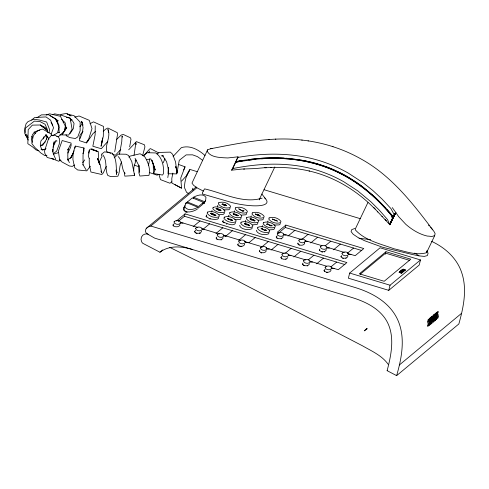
<?xml version="1.0" encoding="UTF-8"?>
<svg xmlns="http://www.w3.org/2000/svg" width="489" height="489" viewBox="0 0 489 489"><rect width="100%" height="100%" fill="white"/><g stroke="black" fill="none" stroke-linecap="round" stroke-linejoin="round"><path stroke-width="0.73" d="M95.233 125.734L95.123 134.787L92.843 146.254L101.321 148.723L107.843 141.352M139.004 165.27L138.907 172.874L139.897 176.034L148.98 175.343C150.667 168.901 148.039 161.871 144.555 156.456L140.074 153.76L129.976 156.144L128.876 157.158M202.415 160.129L197.428 156.608L192.58 154.836L186.144 154.891L179.267 160.319L176.792 173.901L168.185 173.748L168.363 167.305M168.185 173.748L168.363 167.507M168.332 171.358L168.412 169.463L166.59 161.682L162.397 155.349L163.283 155.869M133.705 170.893L133.864 167.238L135.979 160.178M74.78 117.146L79.047 115.972L89.291 120.337L91.999 128.601L88.619 139.279L86.357 142.916L88.081 140.838L88.154 139.964L86.357 142.916L79.505 140.667L80.013 135.172L83.032 131.199M101.357 155.863L101.498 154.243L104.554 151.853L112.36 153.191C117.048 159.555 116.003 167.116 116.645 174.426L116.113 170.93M114.744 151.853L117.47 134.634L117.268 132.666L107.873 128.014L105.324 129.328L103.246 131.419M43.619 138.937L43.9 136.743M119.475 154.2L121.767 141.676L122.042 135.942L122.488 137.152M101.62 144.444L102.641 137.941M167.794 177.574L168.503 173.265M48.986 132.929L49.56 129.53L46.651 122.024L39.566 120.049L33.71 119.224L27.989 121.62L26.094 123.748L24.45 129.622L25.165 132.568M129.671 146.859L130.985 139.267L130.49 137.812L123.356 134.487L121.15 135.043L116.351 139.768M102.17 140.251L101.058 146.26L103.301 136.309L103.497 126.4L93.485 121.865L90 123.711M149.389 150.991L148.937 152.764M148.43 165.667L149.713 159.035M172.868 173.106L171.798 178.558L171.914 183.063L181.535 188.137L180.753 178.02L185.044 166.822L178.393 164.383M235.447 162.201L242.367 161.009L242.263 160.52L235.716 161.639L236.108 161.572L238.009 156.828L227.752 157.959C221.132 157.58 210.453 157.819 207.183 151.125A37.977 1.192 -65 0 0 207.593 149.823L210.618 148.754C240.667 142.971 271.426 136.266 302.196 140.105M431.677 241.401C444.966 247.507 456.799 258.137 461.573 272.269C467.435 289.152 463.493 307.312 458.853 323.962L396.628 375.631L387.123 370.674C391.573 353.743 395.729 333.345 384.715 317.899C376.86 307.092 364.152 301.248 351.719 297.434L156.394 238.663L154.658 238.119L147.397 233.98A5.703 5.44 50.3 0 0 141.755 242.031L142.702 243.253L159.946 252.238C169.145 245.075 181.871 246.273 192.36 249.482M396.628 375.631C402.221 356.377 406.255 334.085 395.613 315.747C386.885 300.698 370.57 292.141 354.421 287.3L150.808 226.04C146.462 226.596 142.446 231.853 148.161 234.262M177.262 171.003L176.718 173.357L177.042 171.877L176.248 168.778M389.898 224.775L395.1 213.827L389.629 224.463L389.898 224.775L395.412 213.222L392.533 218.369L392.276 215.79C379.482 200.154 364.226 186.376 346.628 176.364A135.96 129.567 50.3 0 0 325.888 166.731C301.328 157.654 274.5 156.101 248.699 159.628M53.576 144.414L54.23 141.651L52.604 151.963L52.788 149.231L53.264 153.674L55.74 159.292M178.143 221.499L184.445 216.266L185.044 213.882L346.89 262.575L338.296 269.714L331.408 267.642M278.375 233.204L285.252 227.495L285.857 225.105L363.779 248.553L355.185 255.686L347.624 253.418M349.666 273.058L348.376 278.192L388.767 290.344L419.195 265.075L420.491 259.946L380.1 247.789L349.666 273.058L390.063 285.215L420.491 259.946M385.344 254.231L385.974 251.725L410.784 259.188L384.177 281.285L359.366 273.822L385.974 251.725M388.767 290.344L390.063 285.215M142.611 155.728L144.921 146.889L144.463 144.799L136.358 141.608L128.705 149.781M375.118 209.029L373.896 207.77L389.629 224.463L394.281 214.72L395.986 212.752L392.282 207.623M367.911 202.532L355.76 228.015L355.277 229.836C365.112 240.667 380.735 243.895 394.018 248.791C404.513 251.034 415.827 255.845 426.549 252.715L427.031 250.894M74.951 148.112L75.502 146.095L83.949 147.984L83.937 150.948L82.904 153.693M83.417 149.744L83.705 148.711L83.032 155.325L83.038 165.031M88.375 153.112L89.811 149.334L91.767 148.827L97.005 151.303M197.201 209.298C193.43 211.297 187.299 213.827 183.962 209.952C184.28 204.824 183.668 207.556 183.858 210.227L185.527 211.933M134.041 155.239L135.875 142.739L136.174 144.652M83.442 149.689L83.949 147.984L83.35 149.157M205.368 200.734L203.95 203.65L202.532 203.173M287.819 257.544C286.743 259.91 281.89 259.903 280.9 257.471L281.951 256.273M173.393 226.01L172.99 225.044L174.053 223.809M195.484 232.935L194.573 231.535L195.637 230.301M217.067 239.427L216.15 238.027L216.658 237.134M237.819 245.013L238.235 243.626M259.396 251.505L259.812 250.123M277.11 238.387L276.199 236.988L277.263 235.753M299.372 245.233L298.174 244.451L297.917 243.015M304.066 265.747L302.557 264.494L302.972 263.106M319.439 250.472L319.855 249.084M324.445 271.462L324.048 270.496L325.112 269.256M341.016 256.963L341.432 255.582M426.549 252.715L434.635 235.759L435.112 233.644A54.823 19.554 -70.8 0 0 433.67 231.022L432.734 229.812C412.606 203.057 391.127 175.563 361.243 159.09C343.015 148.723 322.612 142.317 301.78 140.05M172.99 225.044C173.943 227.342 178.846 227.501 179.928 225.081L179.824 224.628M185.826 203.797L186.278 202.538L197.929 207.269C194.219 209.286 187.843 211.37 184.989 207.079L184.818 205.68L186.278 202.538M186.981 203.167L187.403 201.994L192.379 197.862L203.467 202.367L202.776 204.298L197.819 208.375M186.175 211.639L185.973 212.208L187.165 212.501M193.131 198.387L193.552 197.214C197.085 195.276 203.259 193.137 205.973 197.311L205.661 200.166L203.95 203.65M194.573 231.535C195.521 233.834 200.423 233.999 201.505 231.572L201.401 231.126M199.726 233.045L199.543 233.559L200.258 233.314M206.535 217.098L206.107 216.279L208.675 218.222L211.749 219.145L214.989 219.469L217.519 219.109L218.669 218.149L218.614 217.526M211.737 211.603L212.049 210.441M209.946 219.292L210.136 218.748M217.367 206.926L217.923 205.637L217.568 205.93M216.15 238.027C217.104 240.325 222 240.49 223.082 238.064L222.978 237.617M224.151 222.929C217.807 218.149 231.358 227.837 235.081 223.742L235.398 222.581M228.497 216.725L228.993 215.404L228.76 215.6M221.126 240.05L221.309 239.543M226.725 224.341L226.92 223.797M234.152 211.981L234.463 210.814M237.727 244.524C238.681 246.817 243.583 246.982 244.665 244.555L244.561 244.109M250.936 217.03L251.212 215.924M262.086 226.755L262.404 225.594M267.715 222.079L268.033 220.918M259.311 251.016C260.258 253.314 265.16 253.473 266.242 251.046L266.138 250.6M276.199 236.988C277.147 239.286 282.049 239.451 283.131 237.024L283.027 236.578M281.169 239.011L281.352 238.504M280.888 257.507L281.805 258.901M285.863 259.531L286.047 259.017M297.777 243.485C298.724 245.784 303.626 245.943 304.708 243.522L304.274 242.654M302.465 263.999C303.418 266.297 308.321 266.462 309.403 264.036L309.299 263.589M307.44 266.022L307.624 265.509M319.354 249.977C320.307 252.275 325.203 252.44 326.285 250.013L326.181 249.567M324.323 252L324.507 251.493M324.048 270.496C324.996 272.789 329.898 272.954 330.98 270.527L330.876 270.081M340.931 256.474C341.884 258.773 346.78 258.932 347.862 256.511L347.758 256.059M345.9 258.492L346.084 257.984M51.217 134.047L53.527 127.776L50.587 120.166L45.96 116.908L34.615 117.549L31.687 119.976M395.198 213.65L389.629 224.463L387.581 219.622L379.452 210.313L371.004 201.884L357.752 190.863L343.785 181.761A129.609 123.515 50.3 0 0 324.018 172.574C294.898 161.688 262.856 162.513 232.77 168.571L231.639 170.184L242.073 169.053L255.582 168.564L266.114 167.55L265.215 167.69M121.608 161.92C118.79 166.346 120.325 171.712 117.88 176.229L110.557 176.547L107.757 175.404C104.622 169.102 107.604 160.569 102.763 154.805M79.982 138.607L82.427 132.519L83.075 127.586L81.883 121.816L82.8 124.554M163.204 162.843L164.952 158.736M106.315 166.401L103.271 172.923L101.853 174.524L90.923 172.024L89.261 164.09L89.236 158.436M183.662 169.976L185.044 166.822M67.769 159.677L71.143 157.519L74.102 150.801M392.471 218.638L395.179 213.687M207.599 149.811L191.975 183.112L193.693 185.423L197.574 188.137L203.357 191.071M231.639 170.184L238.009 156.828M235.826 161.547L235.564 162.11L242.263 160.52M232.77 168.571L235.839 162.134L255.362 159.255M259.317 199.451L274.83 166.932M248.791 160.123C274.531 156.437 301.334 158.063 325.857 167.097A135.453 129.084 50.3 0 1 346.518 176.694C364.06 186.676 379.268 200.417 392.019 215.997L392.288 217.856L392.569 217.416M389.629 224.463L392.453 218.705M52.916 147.177L56.088 140.649M70.471 144.548L67.843 149.94L68.222 148.956L67.782 155.453L67.989 160.245L67.69 159.017L69.389 162.654M98.845 162.733L102.073 156.321M67.806 153.02C69.181 149.915 71.804 146.633 71.064 143.039L62.189 140.539L58.38 151.125L59.664 159.952L61.981 161.981L69.475 166.016L72.366 166.394L74.67 164.958M71.143 157.519L73.539 152.91M143.167 155.808L147.281 152.702L155.777 152.947C162.201 157.36 164.017 166.168 163.515 173.564L162.513 175.056L153.515 173.503L154.53 171.56L154.09 166.822L151.877 160.209L155.264 170.068L152.77 162.641L150.71 158.846L146.517 159.75M392.533 218.369L395.118 213.815M63.167 122.507L63.839 121.296M70.159 158.412L73.466 152.8M46.7 138.894L42.677 145.392L40.666 145.539M184.127 207.281L185.148 205.686M64.823 130.539L66.761 127.55L62.372 134.224L64.432 131.138L65.868 126.834L65.251 122.935L61.547 119.23M70.055 133.607L73.319 128.68L74.041 123.43L72.8 121.303L69.933 118.087L66.431 117.342M206.309 215.282L206.664 214.989L206.083 216.346M239.952 225.27L239.61 225.771C241.236 229.537 248.143 230.386 251.866 228.791L252.183 227.629M256.774 230.264L256.395 230.826C258.015 234.579 264.928 235.441 268.65 233.84L268.962 232.678M223.204 220.166L222.868 221.401M88.081 140.838L92.983 133.613L95.71 131.278M82.72 162.764L84.75 159.879M79.848 126.743L82.5 123.161M90.324 166.217L86.81 170.85L77.647 169.976L74.628 167.586L72.922 159.463L73.057 153.607L74.97 146.682L75.502 146.095M389.941 224.207L389.562 224.292L390.094 224.011M187.605 174.457L181.59 181.107M135.086 160.93L135.985 159.915M120.783 149.463L115.343 155.325L112.018 153.864M173.075 156.449L181.346 147.66C190.178 144.872 198.613 149.823 205.001 155.49M381.952 216.309L382.251 216.645M70.422 120.869L71.987 119.359M143.619 155.887L149.506 149.157L150.459 148.619L158.448 152.764M203.467 202.367L198.491 206.499L187.403 201.994M114.181 157.8L118.344 154.096L125.954 154.224L128.564 155.453L131.779 161.621L134.622 175.52L124.836 176.138L124.475 173.369M40.569 145.954L45.373 141.859M392.643 218.283L392.392 215.692L387.282 209.714M146.18 228.455L196.077 187.018M150.808 226.04L196.816 187.831M176.456 221.016L185.044 213.882M159.946 252.238L162.751 249.916M193.155 226.664L200.025 220.955M203.32 229.078L209.622 223.846M215.93 233.522L222.807 227.813M225.521 236.407L232.397 230.698M238.711 240.374L245.582 234.665M248.877 242.782L255.172 237.55M285.857 225.105L277.263 232.244L279.635 232.953M261.487 247.226L268.363 241.517M271.077 250.111L277.954 244.402M285.411 253.131L291.138 248.369M293.858 256.963L300.729 251.26M310.747 242.941L317.618 237.232M308.192 259.983L313.92 255.227M325.075 245.961L330.808 241.199M316.634 263.822L323.51 258.113M333.522 249.8L340.399 244.084M392.3 218.858L391.897 216.095L392.392 215.692L392.41 217.739M392.392 215.692L394.281 214.72L390.839 208.461L382.056 199.06L372.893 190.545L363.345 182.91L348.327 173.124A139.768 133.197 50.3 0 0 327.007 163.216C298.693 152.672 267.605 152.22 238.106 157.379M330.967 266.835L336.695 262.08M347.282 253.29L353.584 248.051M360.167 274.292L385.613 253.155L409.696 260.399M387.123 370.674L387.532 370.338M399.305 365.026L461.524 313.357M287.972 236.089L294.861 230.386M301.731 239.579L308.046 234.353M60.257 115.257L61.376 114.347L66.718 113.369L71.107 115.917L67.745 114.383M171.725 181.804L169.952 183.241L160.484 179.634L158.907 174.304M386.328 220.643L385.081 219.5M53.289 153.754L56.645 151.125L59.273 144.047L59.609 139.151L58.423 137.036L54.505 135.043L51.235 135.484L48.411 139.041L44.548 151.003L44.86 153.424L47.244 157.513L53.442 159.096L51.314 158.283M158.393 174.359L157.165 175.184L149.292 172.495M60.587 160.007L58.686 161.26L51.278 158.283M157.024 153.986L159.408 152.421L170.349 152.128L172.586 154.237L175.575 161.92L176.786 171.725L176.346 169.494M52.861 135.82L57.531 132.831L58.992 127.305L55.838 118.943L48.643 114.774L41.418 114.872L36.944 117.708M43.497 149.897L46.027 148.485M245.698 220.496L245.24 221.095L245.79 222.373M46.21 115.025L49.578 113.827L60.465 116.309L65.33 126.138L64.242 131.266L58.784 136.4L56.767 136.309M52.763 114.713L54.646 113.864L60.789 115.031L70.165 118.204L72.109 129.255L68.704 135.056L59.878 134.848M262.153 198.143C243.271 204.115 222.648 192.874 204.543 188.858L202.458 192.642L202.324 193.937L233.027 202.868A35.636 8.863 14.2 0 0 264.323 197.629M58.148 132.702L59.469 132.189M354.886 228.461L351.689 229.641L351.09 231.615L353.15 234.231L357.716 237.324L364.476 240.68L382.636 247.251L411.64 254.341L418.951 255.875L424.293 256.395L427.386 255.576L428.089 253.241L426.897 250.93M53.319 154.267L58.405 152.641M39.939 130.092L34.872 131.669L32.402 134.75L31.492 138.723L32.512 142.36M235.441 162.207L235.839 162.134M243.589 169.072L244.616 169.011M236.108 161.572C251.902 158.723 267.984 157.03 284.042 158.081M210.618 148.754L212.043 148.558M46.975 155.27L44.75 155.545L40.844 152.99L35.012 147.611L31.901 143.638C31.504 136.914 35.459 129.927 42.629 129.084L50.801 133.79L52.042 135.587M434.605 235.765L434.635 235.759A43.692 12.506 -59.6 0 0 432.404 236.334L431.463 236.505A55.825 31.828 -52.9 0 0 427.337 236.083C419.262 234.213 412.038 229.732 405.803 224.323L398.572 216.566L395.986 212.752M261.609 158.809C283.247 157.287 305.313 159.671 325.735 167.195A135.453 129.084 50.3 0 1 346.395 176.798C363.944 186.78 379.146 200.514 391.897 216.095M264.83 167.819L271.273 167.476L270.747 167.507C283.712 167.061 296.75 168.112 309.39 171.04L309.036 170.961C333.639 176.566 356.071 189.964 373.767 207.819M268.699 139.493L269.182 139.469M275.38 139.139L275.851 139.12M241.878 246.664L240.13 246.523M241.45 215.093L245.564 214.805L246.34 214.39L246.658 213.228M219.035 214.72L223.149 214.433L224.298 213.479L224.243 212.856M258.229 220.148L262.349 219.854L263.125 219.439L263.443 218.277M252.599 224.818L256.719 224.53L257.495 224.115L257.813 222.953M269.384 229.873L273.504 229.579L274.653 228.626L274.598 228.002M55.63 140.918L57.03 141.003M358.981 238.29L370.662 239.616M41.021 149.231L45.135 149.567M286.303 158.204L303.852 160.502M308.07 140.875L308.467 140.924M161.181 155.795L163.088 156.046M223.559 209.879L228.779 209.757L229.928 208.803L229.873 208.18M273.913 225.032L279.133 224.909L280.283 223.95L280.228 223.326M234.714 219.604L239.934 219.482L240.71 219.066L241.028 217.905M321.756 251.982L322.624 252.11M326.45 272.495L327.318 272.63M38.906 150.502L36.21 150.05L32.506 146.847L27.836 143.699L28.191 129.652L32.347 125.123L40.287 124.995L45.349 127.531L47.268 130.343L47.72 132.525M304.555 160.649L314.409 162.947M67.072 114.071L73.967 115.624L80.129 122.097L80.153 130.655L77.751 136.951L75.349 138.509L69.823 137.617L66.431 135.844L66.046 134.597M59.664 159.952L61.052 160.337M315.105 163.13L326.004 166.633A135.96 129.567 50.3 0 1 335.9 170.71M264.115 189.738L360.448 218.724M285.252 227.495L361.805 250.527M283.559 234.139L301.102 239.414M305.136 240.631L321.97 245.698M326.713 247.128L344.256 252.403M184.445 216.266L344.916 264.555M180.355 222.189L197.892 227.471M201.933 228.681L219.475 233.962M223.51 235.178L240.343 240.24M244.427 241.468L262.63 246.945M266.004 247.96L284.213 253.436M288.253 254.653L305.79 259.934M309.83 261.144L326.664 266.212M197.25 171.688L190.514 169.604L189.805 169.769C186.236 174.964 184.597 181.333 184.457 187.58L186.59 192.403L188.54 193.455M342.526 258.223L343.333 258.473M260.906 252.764L261.713 253.015M196.168 233.284L196.975 233.534M134.041 165.062L138.821 166.688M332.728 146.584L333.046 146.694M96.956 151.358L91.302 149.322L98.265 151.504L98.57 161.608L99.744 164.579L97.397 158.387L100.092 164.383L101.822 173.039L100.856 170.991M193.552 197.214L204.647 201.719M110.691 153.277L106.706 151.523C104.97 143.913 111.125 136.908 107.91 129.377L108.827 132.311L108.222 131.627M169.659 247.336L235.16 279.708L362.453 345.796C371.506 351.023 381.933 355.485 388.144 364.268M239.329 246.273L238.131 245.49M174.989 184.683L181.535 188.137M414.696 253.088L418.981 255.802M50.098 115.661L58.344 120.795M356.585 182.397L346.744 176.266A135.96 129.567 50.3 0 0 336.554 171.009M357.178 182.819L361.371 185.789M56.632 121.144L57.812 121.999M43.197 127.219L40.287 124.995L47.268 130.343L44.358 128.112M361.958 186.242L375.197 197.293L385.864 208.143M34.022 132.14L35.703 133.466M57.574 121.272L55.905 119.897L57.237 121.455L58.98 125.343L59.096 132.898M117.58 172.464L116.333 171.254L116.076 170.007M377.319 211.486L377.838 212.024M430.699 227.483L432.734 229.812M31.699 136.474L33.111 138.026M428.462 225.068L429.318 226.016M261.859 194.029L265.606 198.895M118.173 156.547C123.002 161.077 121.144 168.418 124.927 173.528L124.652 172.311M27.139 137.268L25.88 135.514L25.526 134.041M42.427 150.337L41.357 148.821L40.312 145.05L40.905 140.948L45.911 135.135L46.333 135.111L48.961 139.279M51.052 122.55L52.201 124.2L52.384 125.465M46.045 134.634L48.607 138.711M82.873 164.408L86.125 169.897M28.246 140.068L24.725 133.418L25.728 127.843L34.377 121.125L39.902 121.516L45.049 124.249L47.317 129.365M135.062 158.32L138.919 165.728L139.518 172.397M26.516 134.157L28.044 137.574M89.218 158.393L88.258 156.095L89.181 152.287L89.126 150.447M81.406 121.229L82.996 125.251M134.2 173.729L134.622 175.52M192.623 188.222L192.996 190.074M175.832 166.865L176.089 168.161M175.753 166.511L176.046 168.002M45.819 134.775L46.657 139.096M124.603 172.36L124.768 173.687M153.216 164.292L153.515 173.503M259.188 198.846A27.94 6.95 14.2 0 1 259.488 199.848M226.175 235.979A3.179 0.789 14.2 0 1 224.035 236.059M290.912 255.454A3.179 0.789 14.2 0 1 288.773 255.539M307.801 241.432A3.179 0.789 14.2 0 1 304.867 241.358M350.955 254.421A3.179 0.789 14.2 0 1 348.816 254.506M269.335 248.962A3.179 0.789 14.2 0 1 267.196 249.048M334.073 268.443A3.179 0.789 14.2 0 1 331.139 268.369M329.378 247.929A3.179 0.789 14.2 0 1 327.239 248.009M312.495 261.951A3.179 0.789 14.2 0 1 310.356 262.031M183.02 222.99A3.179 0.789 14.2 0 1 180.08 222.917M204.598 229.482A3.179 0.789 14.2 0 1 202.458 229.567M247.758 242.471A3.179 0.789 14.2 0 1 245.619 242.55M286.224 234.94A3.179 0.789 14.2 0 1 284.085 235.02M427.765 321.848L427.844 323.192L428.553 324.17L428.23 325.167L427.649 324.739L427.582 326.426C429.642 326.163 429.134 322.275 428.217 321.09C430.173 318.92 427.796 317.636 427.765 321.848M437.087 314.103L437.166 315.454L437.875 316.426L437.551 317.422L436.97 316.994L436.909 318.681C438.963 318.425 438.462 314.531 437.545 313.345C439.501 311.175 437.123 309.892 437.087 314.103M238.302 215.661L237.061 215.79A1.424 0.373 19.8 0 1 236.193 215.453C228.962 212.403 236.156 213.803 238.302 215.661M253.259 220.007C252.532 220.661 249.268 219.439 250.013 218.595A1.632 0.434 19.8 0 1 250.698 218.65L251.609 218.925L250.24 218.956L251.254 219.64L252.507 219.946L252.666 219.39L255.185 220.57L254.537 221.114L253.932 220.863L254.451 220.429L253.259 220.007M266.34 230.386L265.906 230.631A1.424 0.379 19.8 0 1 264.916 230.447L264.561 230.319A1.186 0.312 19.8 0 1 263.809 229.885L260.955 228.601L261.701 228.339A1.656 0.44 19.8 0 1 262.556 228.54C258.663 228.265 267.385 231.108 265.069 229.763L265.857 229.94A1.553 0.41 19.8 0 1 266.34 230.386M429.568 318.308L429.305 325.399L429.733 325.044L429.996 317.96L429.568 318.308M430.516 317.52L430.259 324.61L431.402 323.663L431.451 322.312L430.73 322.911L430.797 321.12L431.457 320.57L431.512 319.213L430.846 319.769L430.888 318.522L431.61 317.923L431.659 316.572L430.516 317.52M431.946 316.334L431.689 323.425L432.087 323.095L432.258 318.394L432.453 321.169L433.162 317.642L432.991 322.343L433.413 321.988L433.676 314.898L433.187 315.307L432.686 319.115L432.441 315.931L431.946 316.334M434.024 314.61L433.761 321.701L434.904 320.747L434.959 319.396L434.238 319.995L435.014 316.304L434.354 316.854L434.397 315.613L435.118 315.014L435.167 313.663L434.024 314.61M435.454 313.425L435.192 320.509L435.583 320.191L435.766 315.246L436.237 319.647L436.64 319.311L436.903 312.22L436.518 312.544L436.365 316.603L435.974 312.991L435.454 313.425M216.034 208.595C219.75 211.847 224.977 210.955 216.92 208.503A1.485 0.391 19.8 0 0 216.211 208.473L216.034 208.595M272.092 225.814L270.478 225.863A1.687 0.446 19.8 0 1 269.604 225.478L267.685 223.95L267.043 224.482L266.432 224.231C267.165 222.177 272.618 227.581 270.723 225.148L271.554 225.331A1.479 0.391 19.8 0 1 272.037 225.71L272.092 225.814M227.299 218.412L227.293 218.491A1.724 0.452 19.8 0 0 227.526 218.791L231.67 220.527A1.803 0.477 19.8 0 0 232.593 220.502C232.513 219.347 228.504 218.455 229.427 219.573A3.447 0.911 19.8 0 1 228.369 219.078C226.658 218.173 230.117 218.889 228.418 218.375A1.388 0.367 19.8 0 0 227.74 218.259L227.299 218.412M401.805 273.009L401.347 273.247L400.736 273.064L401.157 272.819L398.945 272.361L400.094 272.3A1.614 0.403 14.2 0 0 399.574 272.355L401.805 273.009M405.479 269.959L405.026 270.197L404.409 270.014L404.837 269.769L402.618 269.311L403.767 269.25A1.614 0.403 14.2 0 0 403.248 269.298L405.479 269.959M237.752 215.527L236.101 214.964L237.752 215.527M223.907 204.97L223.852 205.502L224.934 205.838L224.683 205.215L226.645 205.741L224.861 205.062L225.955 204.995L225.038 204.518L224.207 204.726L223.173 203.937L222.367 203.87L223.644 204.677L221.89 204.268L223.907 204.97M174.17 221.688L174.029 222.159C174.714 224.763 179.732 225.221 180.777 222.703C180.05 220.172 175.796 219.836 174.17 221.688M195.747 228.18L195.606 228.65C196.297 231.254 201.315 231.713 202.36 229.194C201.633 226.664 197.373 226.334 195.747 228.18M217.33 234.671L217.189 235.142C217.874 237.746 222.892 238.21 223.938 235.686C223.21 233.155 218.95 232.825 217.33 234.671M238.907 241.163L238.766 241.639C239.451 244.237 244.469 244.702 245.515 242.183C244.787 239.653 240.533 239.317 238.907 241.163M260.484 247.66L260.344 248.131C261.034 250.735 266.053 251.193 267.098 248.675C266.371 246.144 262.11 245.808 260.484 247.66M277.379 233.632L277.232 234.109C277.923 236.707 282.942 237.171 283.987 234.653C283.259 232.122 278.999 231.786 277.379 233.632M282.067 254.152L281.927 254.622C282.611 257.226 287.63 257.685 288.675 255.166C287.948 252.636 283.687 252.306 282.067 254.152M298.956 240.13L298.81 240.6C299.5 243.204 304.519 243.663 305.564 241.144C304.836 238.614 300.576 238.277 298.956 240.13M303.645 260.643L303.504 261.114C304.189 263.718 309.213 264.182 310.252 261.658C309.531 259.127 305.27 258.797 303.645 260.643M320.533 246.621L320.387 247.092C321.077 249.696 326.096 250.16 327.141 247.636C326.414 245.111 322.153 244.775 320.533 246.621M325.222 267.135L325.081 267.611C325.772 270.209 330.79 270.674 331.835 268.155C331.108 265.625 326.848 265.289 325.222 267.135M342.111 253.119L341.964 253.589C342.655 256.193 347.673 256.652 348.718 254.133C347.991 251.603 343.73 251.267 342.111 253.119M249.145 225.368L247.972 225.453L248.546 225.637A1.424 0.379 19.8 0 0 249.396 225.747C249.977 224.634 246.603 224.054 245.68 223.571A1.785 0.471 19.8 0 0 244.708 223.424C243.296 224.151 248.803 225.912 247.416 224.384L249.145 225.368M216.609 208.742C221.144 211.957 222.538 209.793 216.609 208.742M189.432 170.429L186.939 175.08L189.805 169.769L189.432 170.429M232.079 220.252L229.677 219.402L232.079 220.252M244.903 223.724L244.946 223.913A1.167 0.306 19.8 0 0 245.374 224.2L247.293 224.622L244.903 223.724M207.501 212.11L207.159 213.345C209.665 216.725 215.062 218.32 218.986 216.774L219.329 215.539C216.816 212.165 211.425 210.57 207.501 212.11M213.131 207.434L212.788 208.669C215.294 212.049 220.692 213.644 224.616 212.104L224.958 210.869C222.446 207.489 217.055 205.893 213.131 207.434M218.76 202.764L218.418 203.999C220.924 207.373 226.321 208.968 230.246 207.428L230.588 206.193C228.076 202.813 222.684 201.223 218.76 202.764M224.286 217.165L223.944 218.4C226.45 221.774 231.847 223.369 235.765 221.829L236.108 220.594C233.601 217.22 228.21 215.625 224.286 217.165M229.916 212.489L229.573 213.724C232.079 217.098 237.477 218.693 241.395 217.153L241.737 215.918C239.231 212.544 233.84 210.948 229.916 212.489M235.545 207.813L235.203 209.047C237.709 212.428 243.106 214.017 247.031 212.477L247.367 211.242C244.861 207.868 239.469 206.272 235.545 207.813M241.065 222.214L240.729 223.449C243.235 226.829 248.626 228.424 252.55 226.878L252.892 225.643C250.386 222.269 244.989 220.673 241.065 222.214M246.701 217.538L246.358 218.772C248.864 222.153 254.256 223.748 258.18 222.208L258.522 220.973C256.016 217.593 250.619 215.997 246.701 217.538M252.33 212.868L251.988 214.103C254.494 217.477 259.885 219.072 263.809 217.532L264.152 216.297C261.646 212.917 256.248 211.327 252.33 212.868M257.85 227.269L257.507 228.504C260.02 231.878 265.411 233.473 269.335 231.933L269.677 230.698C267.171 227.324 261.774 225.729 257.85 227.269M263.479 222.593L263.137 223.828C265.649 227.202 271.04 228.797 274.965 227.257L275.307 226.022C272.801 222.648 267.404 221.052 263.479 222.593M269.109 217.917L268.767 219.151C271.279 222.532 276.67 224.121 280.594 222.581L280.937 221.346C278.43 217.972 273.033 216.376 269.109 217.917M235.625 214.695L233.461 213.962L235.625 214.695M366.872 328.437L364.299 330.864L367.19 328.767L366.872 328.437M210.6 213.308L211.884 214.096L211.609 214.323L213.931 215.264L215.655 215.704L214.225 215.026L214.506 214.793L216.071 215.356L212.587 213.51L210.881 213.076L212.299 213.748L212.018 213.98L210.6 213.308M212.794 213.986L212.519 214.219L214.005 214.555L212.794 213.986M238.773 208.852L243.192 211.474L244.042 210.765L243.436 210.521L242.795 211.052L238.773 208.852M255.35 213.999C256.181 215.001 265.172 218.54 257.153 214.029L256.584 214.5L255.35 213.999M257.575 214.396L257.165 214.738L259.488 215.68L257.575 214.396M272.361 219.072L277.477 221.217L276.56 220.38L275.949 220.129L276.389 220.71L272.361 219.072M399.55 271.841L402.086 272.789L400.693 272.196L402.655 272.312L399.959 271.505L401.689 272.196L399.55 271.841M400.522 271.034L400.075 271.407L401.555 271.529L401.292 271.75L402.771 272.22L403.217 271.847L400.522 271.034M400.827 270.784L403.358 271.731L402.368 271.047L404.036 271.163L401.341 270.356L402.973 271.022L401.585 270.869L402.618 271.322L400.827 270.784M401.909 269.885L401.457 270.258L403.449 270.539L404.152 271.071L404.605 270.698L401.909 269.885M402.282 269.573L404.978 270.386L402.282 269.573"/></g></svg>
